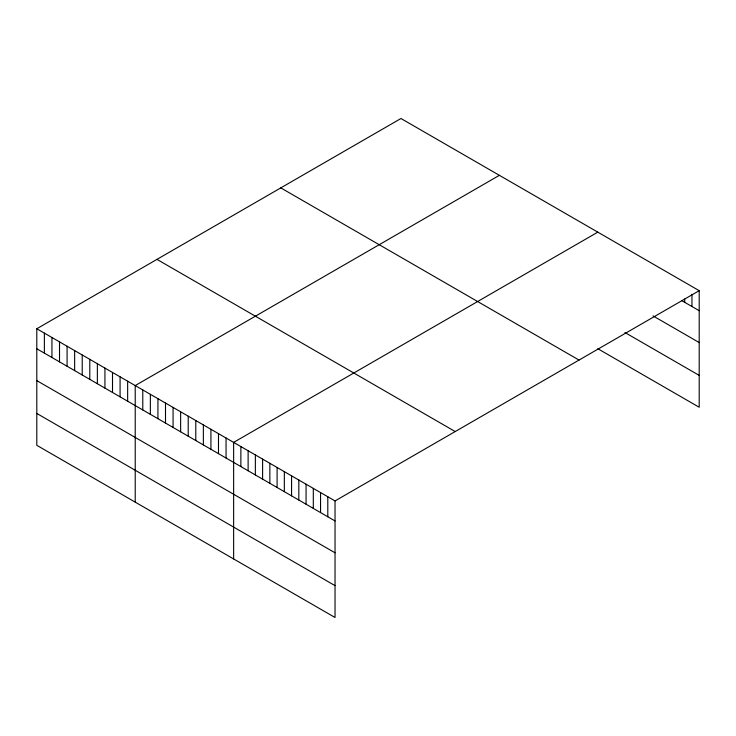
<?xml version="1.0" encoding="UTF-8"?>
<svg xmlns="http://www.w3.org/2000/svg" width="736" height="736" viewBox="0 0 736 736"><rect width="100%" height="100%" fill="white"/><g stroke="black" fill="none" stroke-linecap="round" stroke-linejoin="round"><path stroke-width="1.1" d="M36.8 328.753L335.036 500.931L335.036 617.495L36.8 445.317L36.8 328.753L400.964 118.505L699.2 290.683L699.2 407.247L597.798 348.708M499.385 175.324L135.222 385.572L135.222 502.136M597.798 232.144L233.634 442.391L233.634 558.955M335.036 500.931L699.2 290.683M681.996 300.766L699.2 310.702M653.025 315.9L699.2 342.562M624.956 332.525L699.2 375.388M280.793 187.882L579.03 360.07M156.97 259.366L455.207 431.554M36.8 348.763L335.036 520.95M36.8 380.622L335.036 552.81M36.8 413.448L335.036 585.635M691.96 294.29L691.96 306.516M684.71 299L684.71 302.33M327.796 496.754L327.796 516.764M320.546 492.568L320.546 512.578M313.306 488.391L313.306 508.401M306.066 484.205L306.066 504.215M298.825 480.028L298.825 500.038M291.576 475.842L291.576 495.852M284.335 471.666L284.335 491.676M277.095 467.48L277.095 487.49M269.854 463.303L269.854 483.313M262.605 459.117L262.605 479.127M255.364 454.94L255.364 474.95M248.124 450.754L248.124 470.764M240.874 446.577L240.874 466.587M226.062 438.021L226.062 458.031M218.491 433.651L218.491 453.661M210.928 429.281L210.928 449.291M203.357 424.911L203.357 444.921M195.785 420.541L195.785 440.551M188.214 416.171L188.214 436.181M180.642 411.792L180.642 431.811M173.07 407.422L173.07 427.432M165.499 403.052L165.499 423.062M157.927 398.682L157.927 418.692M150.356 394.312L150.356 414.322M142.784 389.942L142.784 409.952M127.65 381.202L127.65 401.212M120.078 376.832L120.078 396.842M112.507 372.462L112.507 392.472M104.935 368.092L104.935 388.102M97.364 363.713L97.364 383.732M89.792 359.343L89.792 379.353M82.22 354.973L82.22 374.983M74.649 350.603L74.649 370.613M67.086 346.233L67.086 366.243M59.515 341.863L59.515 361.873M51.943 337.493L51.943 357.503M44.372 333.123L44.372 353.133"/></g></svg>
